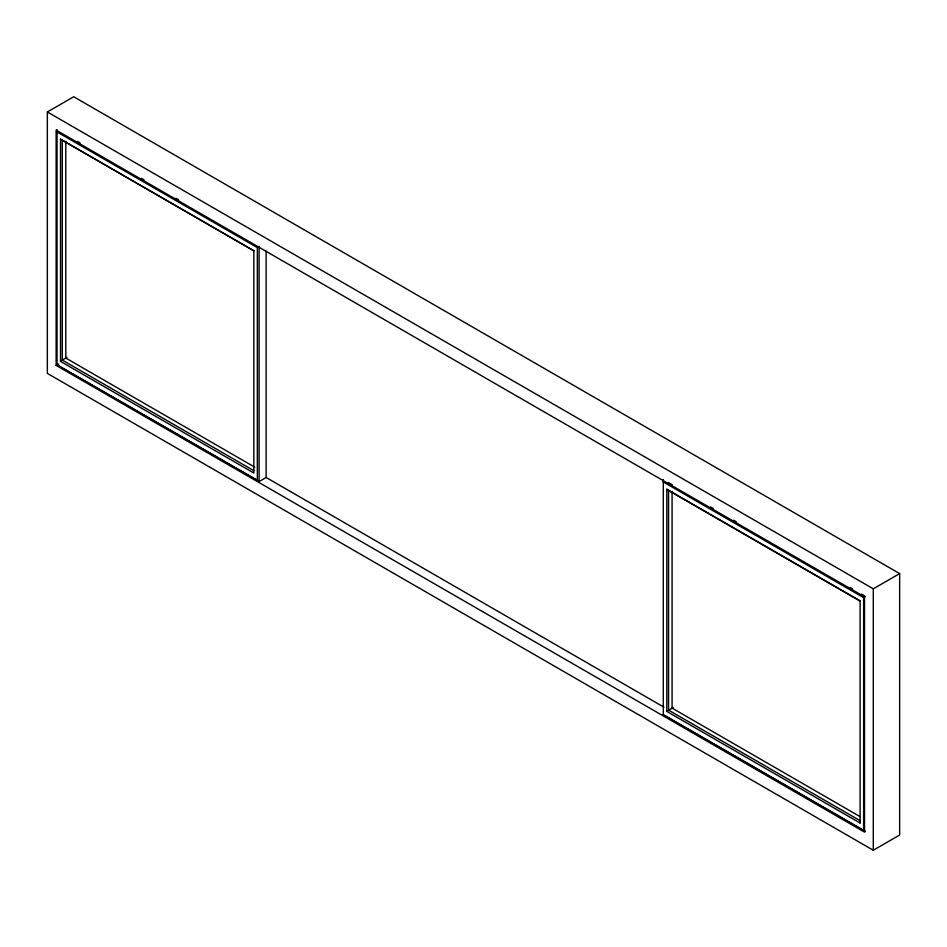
<?xml version="1.0" encoding="UTF-8"?>
<svg xmlns="http://www.w3.org/2000/svg" width="947" height="947" viewBox="0 0 947 947"><rect width="100%" height="100%" fill="white"/><g stroke="black" fill="none" stroke-linecap="round" stroke-linejoin="round"><path stroke-width="1.42" d="M266.131 251.05L266.131 477.501L259.111 481.561L57.021 364.891L57.021 129.609M253.832 250.789L253.832 473.003L60.525 361.399L60.525 139.185L253.832 250.789L60.525 139.185M62.289 140.499L62.289 360.085L60.525 361.399M259.111 246.291L259.111 481.561L257.347 480.259L257.347 247.593L57.021 131.929M860.113 823.026L860.113 820.706L668.558 710.12L668.558 490.522L666.806 489.22L666.806 711.422L860.113 823.026L860.113 600.824L666.806 489.22M666.806 711.422L673.246 707.409M863.628 597.628L663.291 481.964L663.291 479.644L663.291 714.914L865.38 831.596L863.628 830.282L863.628 597.628L865.38 596.314M47.35 111.971L73.712 96.76L899.65 573.61L899.65 835.029L873.288 850.24L47.35 373.39L47.35 111.971L873.288 588.821L899.65 573.61M66.977 357.386L62.289 360.085L253.832 470.683M56.133 365.4L864.504 832.105L864.504 596.823L56.133 130.118L56.133 365.4L58.643 363.944M77.476 141.423L80.033 142.902M141.434 178.344L143.991 179.823M175.964 198.29L178.521 199.77M668.404 482.591L672.24 484.805M710.617 506.965L713.174 508.444M733.641 520.258L736.198 521.738M850.039 587.46L852.596 588.927M861.545 594.1L864.102 595.58M668.558 490.522L860.113 601.12M254.79 467.179L65.805 358.061L65.805 141.411M859.793 816.468L672.074 708.084L672.074 491.446M266.131 477.501L663.93 707.16M257.347 480.259L57.021 364.891M663.291 714.63L863.628 830.282M873.288 588.821L873.288 850.24"/></g></svg>
